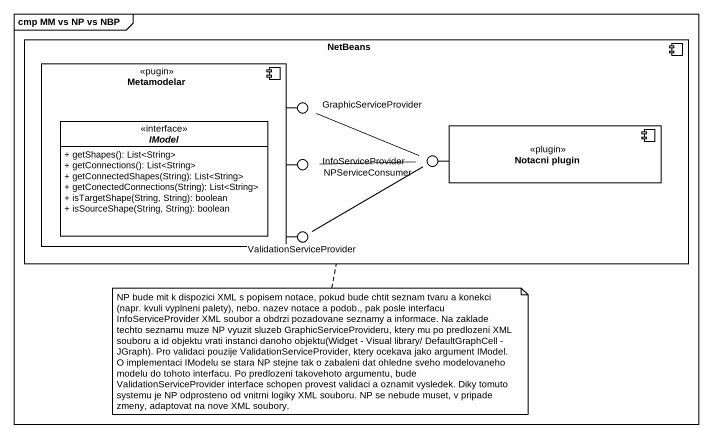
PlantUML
@startuml
mainframe cmp MM vs NP vs NBP
allowmixing
hide circle
hide empty members
skinparam classAttributeIconSize 0
component NetBeans {
  component Metamodelar <<pugin>> {
    interface IModel <<interface>> {
      + getShapes(): List<String>
      + getConnections(): List<String>
      + getConnectedShapes(String): List<String>
      + getConectedConnections(String): List<String>
      + isTargetShape(String, String): boolean
      + isSourceShape(String, String): boolean
    }
  }
  component "Notacni plugin" as Notacni_plugin <<plugin>>
}
() GraphicServiceProvider
() InfoServiceProvider
() NPServiceConsumer
() ValidationServiceProvider
Metamodelar -right- GraphicServiceProvider
Metamodelar -right- InfoServiceProvider
Notacni_plugin -left- NPServiceConsumer
Metamodelar -right- ValidationServiceProvider
GraphicServiceProvider -right- NPServiceConsumer
InfoServiceProvider -right- NPServiceConsumer
ValidationServiceProvider -right- NPServiceConsumer
note bottom of NetBeans : NP bude mit k dispozici XML s popisem notace, pokud bude chtit seznam tvaru a konekci (napr. kvuli vyplneni palety), nebo. nazev notace a podob., pak posle interfacu InfoServiceProvider XML soubor a obdrzi pozadovane seznamy a informace. Na zaklade techto seznamu muze NP vyuzit sluzeb GraphicServiceProvideru, ktery mu po predlozeni XML souboru a id objektu vrati instanci danoho objektu(Widget - Visual library/ DefaultGraphCell - JGraph). Pro validaci pouzije ValidationServiceProvider, ktery ocekava jako argument IModel. O implementaci IModelu se stara NP stejne tak o zabaleni dat ohledne sveho modelovaneho modelu do tohoto interfacu. Po predlozeni takovehoto argumentu, bude ValidationServiceProvider interface schopen provest validaci a oznamit vysledek. Diky tomuto systemu je NP odprosteno od vnitrni logiky XML souboru. NP se nebude muset, v pripade zmeny, adaptovat na nove XML soubory.
@enduml
